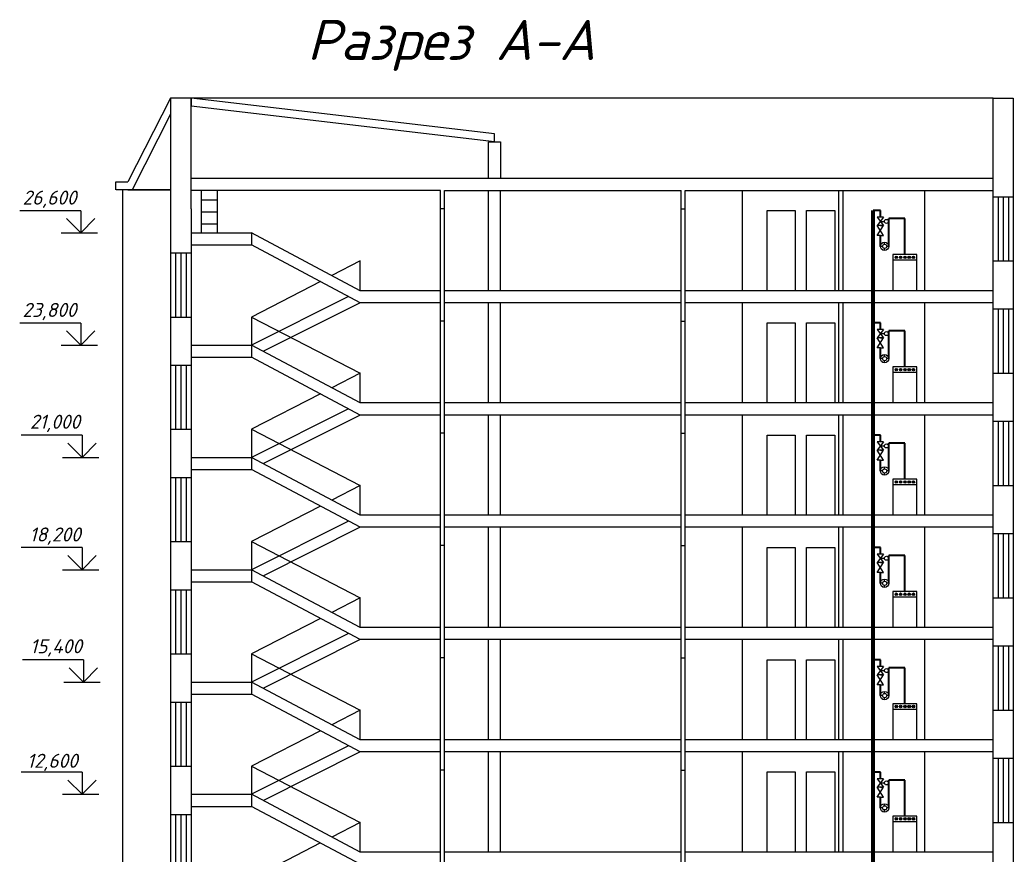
# Model space of a CAD drawing. Header units: millimetres. Extents: x -710977 to 10671, y -929782 to 89628.
# Drawn here: x 3969.3 to 4217.1, y 4147.8 to 4356 of the extents above; entities that cross this region are included whole.
import ezdxf

# ---------------------------------------------------------------- set-up
doc = ezdxf.new("R2010")
doc.units = ezdxf.units.MM
doc.header["$LTSCALE"] = 0.4
doc.layers.add('A-WALL', color=113, linetype='Continuous', lineweight=9)
doc.layers.add('I-WALL', color=2, linetype='Continuous', lineweight=9)
for name, color, linetype in [('VPORTS', 7, 'Continuous'), ('аксонометрия', 84, 'Continuous'), ('кварталыИнфо', 7, 'Continuous'), ('оси', 255, 'Continuous'), ('СхемаГидравлика', 7, 'Continuous')]:
    doc.layers.add(name, color=color, linetype=linetype)
doc.styles.add('Zhenka', font='isocpeur.ttf', dxfattribs={"height": 400})
doc.styles.add('текстовый', font='isocpeui.ttf', dxfattribs={"height": 5})

# ---------------------------------------------------------------- blocks, each defined once
blk = doc.blocks.new('*U45')
at = {"layer": 'кварталыИнфо', "ltscale": 0.12}
for p, q in [((-29.5, 0), (-30.5, 0)), ((29.5, 0), (30.5, 0))]:
    blk.add_line(p, q, dxfattribs=at)
blk = doc.blocks.new('*U46')
at = {"layer": 'кварталыИнфо', "color": 0, "linetype": 'ByBlock', "lineweight": -2, "transparency": 16777216}
for p in [(0, 252), (0, 224), (0, 196), (0, 168), (0, 140), (0, 112), (0, 84), (0, 56), (0, 28), (0, 0)]:
    blk.add_blockref('*U45', p, dxfattribs=at)

msp = doc.modelspace()

# ---------------------------------------------------------------- hatches: boundary and pattern name
at = {"layer": 'аксонометрия', "lineweight": 25}
for points in [[(4188.217, 4296.808, 1), (4187.617, 4296.808, 1)], [(4189.289, 4296.808, 1), (4188.689, 4296.808, 1)], [(4190.361, 4296.808, 1), (4189.761, 4296.808, 1)], [(4191.433, 4296.808, 1), (4190.833, 4296.808, 1)], [(4192.505, 4296.808, 1), (4191.905, 4296.808, 1)], [(4188.217, 4268.808, 1), (4187.617, 4268.808, 1)], [(4189.289, 4268.808, 1), (4188.689, 4268.808, 1)], [(4190.361, 4268.808, 1), (4189.761, 4268.808, 1)], [(4191.433, 4268.808, 1), (4190.833, 4268.808, 1)], [(4192.505, 4268.808, 1), (4191.905, 4268.808, 1)], [(4188.217, 4240.808, 1), (4187.617, 4240.808, 1)], [(4189.289, 4240.808, 1), (4188.689, 4240.808, 1)], [(4190.361, 4240.808, 1), (4189.761, 4240.808, 1)], [(4191.433, 4240.808, 1), (4190.833, 4240.808, 1)], [(4192.505, 4240.808, 1), (4191.905, 4240.808, 1)], [(4188.217, 4212.808, 1), (4187.617, 4212.808, 1)], [(4189.289, 4212.808, 1), (4188.689, 4212.808, 1)], [(4190.361, 4212.808, 1), (4189.761, 4212.808, 1)], [(4191.433, 4212.808, 1), (4190.833, 4212.808, 1)], [(4192.505, 4212.808, 1), (4191.905, 4212.808, 1)], [(4188.217, 4184.808, 1), (4187.617, 4184.808, 1)], [(4189.289, 4184.808, 1), (4188.689, 4184.808, 1)], [(4190.361, 4184.808, 1), (4189.761, 4184.808, 1)], [(4191.433, 4184.808, 1), (4190.833, 4184.808, 1)], [(4192.505, 4184.808, 1), (4191.905, 4184.808, 1)], [(4188.217, 4156.808, 1), (4187.617, 4156.808, 1)], [(4189.289, 4156.808, 1), (4188.689, 4156.808, 1)], [(4190.361, 4156.808, 1), (4189.761, 4156.808, 1)], [(4191.433, 4156.808, 1), (4190.833, 4156.808, 1)], [(4192.505, 4156.808, 1), (4191.905, 4156.808, 1)]]:
    msp.add_hatch(color=7, dxfattribs=at).paths.add_polyline_path(points)

# ---------------------------------------------------------------- linework, layer by layer
at = {"color": 7, "lineweight": 25}
for p, q in [((4087.721, 4325.586), (4012.021, 4334.482)), ((4014.584, 4302.917), (4014.584, 4313.482)), ((4018.584, 4302.917), (4018.584, 4313.482)), ((4018.584, 4311.062), (4014.584, 4311.062)), ((4212.061, 4311.917), (4217.061, 4311.917)), ((4213.3, 4311.917), (4213.3, 4295.917)), ((4214.611, 4311.917), (4214.611, 4295.917)), ((4215.922, 4311.917), (4215.922, 4295.917)), ((3984.512, 4308.42), (3969.321, 4308.42)), ((3984.512, 4308.42), (3984.512, 4302.917)), ((4018.584, 4308.062), (4014.584, 4308.062)), ((4018.584, 4305.062), (4014.584, 4305.062)), ((3979.597, 4302.917), (3988.709, 4302.917)), ((4006.921, 4297.917), (4012.021, 4297.917)), ((4008.16, 4297.917), (4008.16, 4281.917)), ((4009.471, 4297.917), (4009.471, 4281.917)), ((4010.782, 4297.917), (4010.782, 4281.917)), ((4212.061, 4295.917), (4217.061, 4295.917)), ((4212.061, 4283.917), (4217.061, 4283.917)), ((4213.3, 4283.917), (4213.3, 4267.917)), ((4214.611, 4283.917), (4214.611, 4267.917)), ((4215.922, 4283.917), (4215.922, 4267.917)), ((4006.921, 4281.917), (4012.021, 4281.917)), ((3984.512, 4280.42), (3969.321, 4280.42)), ((3984.512, 4280.42), (3984.512, 4274.917)), ((3979.597, 4274.917), (3988.709, 4274.917)), ((4006.921, 4269.917), (4012.021, 4269.917)), ((4008.16, 4269.917), (4008.16, 4253.917)), ((4009.471, 4269.917), (4009.471, 4253.917)), ((4010.782, 4269.917), (4010.782, 4253.917)), ((4212.061, 4267.917), (4217.061, 4267.917)), ((4006.921, 4253.917), (4012.021, 4253.917)), ((4212.061, 4255.917), (4217.061, 4255.917)), ((4213.3, 4255.917), (4213.3, 4239.917)), ((4214.611, 4255.917), (4214.611, 4239.917)), ((4215.922, 4255.917), (4215.922, 4239.917)), ((3984.851, 4252.42), (3969.661, 4252.42)), ((3984.851, 4252.42), (3984.851, 4246.917)), ((3979.936, 4246.917), (3989.049, 4246.917)), ((4006.921, 4241.917), (4012.021, 4241.917)), ((4008.16, 4241.917), (4008.16, 4225.917)), ((4009.471, 4241.917), (4009.471, 4225.917)), ((4010.782, 4241.917), (4010.782, 4225.917)), ((4212.061, 4239.917), (4217.061, 4239.917)), ((4212.061, 4227.917), (4217.061, 4227.917)), ((4213.3, 4227.917), (4213.3, 4211.917)), ((4214.611, 4227.917), (4214.611, 4211.917)), ((4215.922, 4227.917), (4215.922, 4211.917)), ((3984.851, 4224.42), (3969.661, 4224.42)), ((3984.851, 4224.42), (3984.851, 4218.917)), ((4006.921, 4225.917), (4012.021, 4225.917)), ((3979.936, 4218.917), (3989.049, 4218.917)), ((4006.921, 4213.917), (4012.021, 4213.917)), ((4006.921, 4213.917), (4012.021, 4213.917)), ((4008.16, 4213.917), (4008.16, 4197.917)), ((4009.471, 4213.917), (4009.471, 4197.917)), ((4010.782, 4213.917), (4010.782, 4197.917)), ((4212.061, 4211.917), (4217.061, 4211.917)), ((4212.061, 4199.917), (4217.061, 4199.917)), ((4213.3, 4199.917), (4213.3, 4183.917)), ((4214.611, 4199.917), (4214.611, 4183.917)), ((4215.922, 4199.917), (4215.922, 4183.917)), ((4006.921, 4197.917), (4012.021, 4197.917)), ((3985.191, 4196.42), (3970, 4196.42)), ((3985.191, 4196.42), (3985.191, 4190.917)), ((3980.276, 4190.917), (3989.388, 4190.917)), ((4006.921, 4185.917), (4012.021, 4185.917)), ((4008.16, 4185.917), (4008.16, 4169.917)), ((4009.471, 4185.917), (4009.471, 4169.917)), ((4010.782, 4185.917), (4010.782, 4169.917)), ((4212.061, 4183.917), (4217.061, 4183.917)), ((4006.921, 4169.917), (4012.021, 4169.917)), ((4212.061, 4171.917), (4217.061, 4171.917)), ((4213.3, 4171.917), (4213.3, 4155.917)), ((4214.611, 4171.917), (4214.611, 4155.917)), ((4215.922, 4171.917), (4215.922, 4155.917)), ((3984.851, 4168.42), (3969.661, 4168.42)), ((3984.851, 4168.42), (3984.851, 4162.917)), ((3979.936, 4162.917), (3989.049, 4162.917)), ((4006.921, 4157.917), (4012.021, 4157.917)), ((4008.16, 4157.917), (4008.16, 4141.917)), ((4009.471, 4157.917), (4009.471, 4141.917)), ((4010.782, 4157.917), (4010.782, 4141.917)), ((4212.061, 4155.917), (4217.061, 4155.917))]:
    msp.add_line(p, q, dxfattribs=at)
at = {"color": 7, "lineweight": 35}
for p, q in [((4183.961, 4308.459), (4182.152, 4308.459)), ((4183.962, 4306.802), (4183.961, 4308.459)), ((4186.06, 4299.532), (4186.061, 4306.482)), ((4190.061, 4306.482), (4186.061, 4306.482)), ((4190.061, 4297.482), (4190.061, 4306.482)), ((4183.961, 4303.481), (4183.961, 4303.482)), ((4183.961, 4303.481), (4183.961, 4303.482)), ((4183.961, 4299.532), (4183.961, 4302.233)), ((4183.961, 4280.459), (4182.152, 4280.459)), ((4183.962, 4278.802), (4183.961, 4280.459)), ((4186.06, 4271.532), (4186.061, 4278.482)), ((4190.061, 4278.482), (4186.061, 4278.482)), ((4190.061, 4269.482), (4190.061, 4278.482)), ((4183.961, 4275.481), (4183.961, 4275.482)), ((4183.961, 4275.481), (4183.961, 4275.482)), ((4183.961, 4271.532), (4183.961, 4274.233)), ((4183.961, 4252.459), (4182.152, 4252.459)), ((4183.962, 4250.802), (4183.961, 4252.459)), ((4186.06, 4243.532), (4186.061, 4250.482)), ((4190.061, 4250.482), (4186.061, 4250.482)), ((4190.061, 4241.482), (4190.061, 4250.482)), ((4183.961, 4247.481), (4183.961, 4247.482)), ((4183.961, 4247.481), (4183.961, 4247.482)), ((4183.961, 4243.532), (4183.961, 4246.233)), ((4183.961, 4224.459), (4182.152, 4224.459)), ((4183.962, 4222.802), (4183.961, 4224.459)), ((4186.06, 4215.532), (4186.061, 4222.482)), ((4190.061, 4222.482), (4186.061, 4222.482)), ((4190.061, 4213.482), (4190.061, 4222.482)), ((4183.961, 4219.481), (4183.961, 4219.482)), ((4183.961, 4219.481), (4183.961, 4219.482)), ((4183.961, 4215.532), (4183.961, 4218.233)), ((4183.961, 4196.459), (4182.152, 4196.459)), ((4183.962, 4194.802), (4183.961, 4196.459)), ((4186.06, 4187.532), (4186.061, 4194.482)), ((4190.061, 4194.482), (4186.061, 4194.482)), ((4190.061, 4185.482), (4190.061, 4194.482)), ((4183.961, 4191.481), (4183.961, 4191.482)), ((4183.961, 4191.481), (4183.961, 4191.482)), ((4183.961, 4187.532), (4183.961, 4190.233)), ((4183.961, 4168.459), (4182.152, 4168.459)), ((4183.962, 4166.802), (4183.961, 4168.459)), ((4186.06, 4159.532), (4186.061, 4166.482)), ((4190.061, 4166.482), (4186.061, 4166.482)), ((4190.061, 4157.482), (4190.061, 4166.482)), ((4183.961, 4163.481), (4183.961, 4163.482)), ((4183.961, 4163.481), (4183.961, 4163.482)), ((4183.961, 4159.532), (4183.961, 4162.233))]:
    msp.add_line(p, q, dxfattribs=at)
at = {"layer": 'A-WALL', "lineweight": 25}
for p, q in [((4012.021, 4336.482), (4006.921, 4336.482)), ((4006.921, 4336.482), (4006.921, 4308.917)), ((4006.921, 4336.482), (4006.921, 4332.482)), ((4012.021, 4316.482), (4012.021, 4336.482)), ((4012.021, 4336.482), (4012.021, 4334.482)), ((4212.061, 4026.917), (4212.061, 4336.482)), ((4212.061, 4336.482), (4217.061, 4336.482)), ((4217.061, 4336.482), (4217.061, 4026.917)), ((4086.221, 4316.482), (4086.221, 4325.586)), ((4086.221, 4325.586), (4089.221, 4325.586)), ((4089.221, 4325.586), (4089.221, 4316.482)), ((4012.021, 4308.917), (4012.021, 4316.482)), ((4212.061, 4316.482), (4012.021, 4316.482)), ((3994.921, 4313.586), (3994.921, 4050.062)), ((4074.221, 4313.482), (4012.021, 4313.482)), ((4075.221, 4313.482), (4134.221, 4313.482)), ((4086.221, 4288.482), (4086.221, 4313.482)), ((4089.221, 4288.482), (4089.221, 4313.482)), ((4135.221, 4313.482), (4212.061, 4313.482)), ((4006.921, 4308.917), (4006.921, 3996.741)), ((4012.021, 4308.917), (4012.021, 3996.741)), ((4012.021, 4302.917), (4027.121, 4302.917)), ((4027.121, 4302.917), (4027.121, 4299.917)), ((4012.021, 4299.917), (4027.121, 4299.917)), ((4074.221, 4288.482), (4054.221, 4288.482)), ((4086.221, 4288.482), (4075.221, 4288.482)), ((4134.221, 4288.482), (4086.221, 4288.482)), ((4212.061, 4288.482), (4135.221, 4288.482)), ((4074.221, 4285.482), (4054.221, 4285.482)), ((4086.221, 4285.482), (4075.221, 4285.482)), ((4134.221, 4285.482), (4086.221, 4285.482)), ((4086.221, 4260.482), (4086.221, 4285.482)), ((4089.221, 4260.482), (4089.221, 4285.482)), ((4212.061, 4285.482), (4135.221, 4285.482)), ((4012.021, 4274.917), (4027.121, 4274.917)), ((4012.021, 4271.917), (4027.121, 4271.917)), ((4074.221, 4260.482), (4054.221, 4260.482)), ((4086.221, 4260.482), (4075.221, 4260.482)), ((4134.221, 4260.482), (4086.221, 4260.482)), ((4212.061, 4260.482), (4135.221, 4260.482)), ((4074.221, 4257.482), (4054.221, 4257.482)), ((4086.221, 4257.482), (4075.221, 4257.482)), ((4134.221, 4257.482), (4086.221, 4257.482)), ((4086.221, 4232.482), (4086.221, 4257.482)), ((4089.221, 4232.482), (4089.221, 4257.482)), ((4212.061, 4257.482), (4135.221, 4257.482)), ((4012.021, 4246.917), (4027.121, 4246.917)), ((4012.021, 4243.917), (4027.121, 4243.917)), ((4074.221, 4232.482), (4054.221, 4232.482)), ((4086.221, 4232.482), (4075.221, 4232.482)), ((4134.221, 4232.482), (4086.221, 4232.482)), ((4212.061, 4232.482), (4135.221, 4232.482)), ((4074.221, 4229.482), (4054.221, 4229.482)), ((4086.221, 4229.482), (4075.221, 4229.482)), ((4134.221, 4229.482), (4086.221, 4229.482)), ((4086.221, 4204.482), (4086.221, 4229.482)), ((4089.221, 4204.482), (4089.221, 4229.482)), ((4212.061, 4229.482), (4135.221, 4229.482)), ((4012.021, 4218.917), (4027.121, 4218.917)), ((4012.021, 4215.917), (4027.121, 4215.917)), ((4074.221, 4204.482), (4054.221, 4204.482)), ((4086.221, 4204.482), (4075.221, 4204.482)), ((4134.221, 4204.482), (4086.221, 4204.482)), ((4212.061, 4204.482), (4135.221, 4204.482)), ((4074.221, 4201.482), (4054.221, 4201.482)), ((4086.221, 4201.482), (4075.221, 4201.482)), ((4134.221, 4201.482), (4086.221, 4201.482)), ((4086.221, 4176.482), (4086.221, 4201.482)), ((4089.221, 4176.482), (4089.221, 4201.482)), ((4212.061, 4201.482), (4135.221, 4201.482)), ((4012.021, 4190.917), (4027.121, 4190.917)), ((4012.021, 4187.917), (4027.121, 4187.917)), ((4074.221, 4176.482), (4054.221, 4176.482)), ((4086.221, 4176.482), (4075.221, 4176.482)), ((4134.221, 4176.482), (4086.221, 4176.482)), ((4212.061, 4176.482), (4135.221, 4176.482)), ((4074.221, 4173.482), (4054.221, 4173.482)), ((4086.221, 4173.482), (4075.221, 4173.482)), ((4134.221, 4173.482), (4086.221, 4173.482)), ((4086.221, 4148.482), (4086.221, 4173.482)), ((4089.221, 4148.482), (4089.221, 4173.482)), ((4212.061, 4173.482), (4135.221, 4173.482)), ((4012.021, 4162.917), (4027.121, 4162.917)), ((4012.021, 4159.917), (4027.121, 4159.917)), ((4074.221, 4148.482), (4054.221, 4148.482)), ((4086.221, 4148.482), (4075.221, 4148.482)), ((4134.221, 4148.482), (4086.221, 4148.482)), ((4212.061, 4148.482), (4135.221, 4148.482))]:
    msp.add_line(p, q, dxfattribs=at)
at = {"layer": 'I-WALL', "lineweight": 25}
for p, q in [((4074.221, 4033.917), (4074.221, 4313.482)), ((4075.221, 4033.917), (4075.221, 4313.482)), ((4134.221, 4033.917), (4134.221, 4313.482)), ((4135.221, 4033.917), (4135.221, 4313.482)), ((4173.561, 4288.482), (4173.561, 4313.482)), ((4174.561, 4313.482), (4174.561, 4288.482)), ((4173.561, 4260.482), (4173.561, 4285.482)), ((4174.561, 4285.482), (4174.561, 4260.482)), ((4173.561, 4232.482), (4173.561, 4257.482)), ((4174.561, 4257.482), (4174.561, 4232.482)), ((4173.561, 4204.482), (4173.561, 4229.482)), ((4174.561, 4229.482), (4174.561, 4204.482)), ((4173.561, 4176.482), (4173.561, 4201.482)), ((4174.561, 4201.482), (4174.561, 4176.482)), ((4173.561, 4148.482), (4173.561, 4173.482)), ((4174.561, 4173.482), (4174.561, 4148.482))]:
    msp.add_line(p, q, dxfattribs=at)
at = {"layer": 'VPORTS', "ltscale": 0.2}
for p, q in [((4087.721, 4325.586), (4087.721, 4327.586)), ((4006.921, 4313.586), (3994.921, 4313.586))]:
    msp.add_line(p, q, dxfattribs=at)
at = {"layer": 'аксонометрия', "color": 7, "lineweight": 70}
for q in [(4182.152, 4308.459), (4182.152, 4280.459)]:
    msp.add_line((4182.152, 4056.893), q, dxfattribs=at)
at = {"layer": 'аксонометрия', "color": 7, "lineweight": 25}
for p, q in [((4183.962, 4306.802), (4183.175, 4306.802)), ((4184.748, 4306.802), (4183.175, 4304.731)), ((4183.175, 4306.802), (4184.748, 4304.731)), ((4184.748, 4306.802), (4183.962, 4306.802)), ((4183.962, 4305.766), (4184.962, 4305.766)), ((4183.962, 4304.731), (4183.175, 4304.731)), ((4184.748, 4302.233), (4183.175, 4304.731)), ((4183.175, 4302.233), (4184.748, 4304.731)), ((4183.962, 4304.731), (4183.175, 4304.731)), ((4183.962, 4304.731), (4184.748, 4304.731)), ((4184.748, 4304.731), (4183.962, 4304.731)), ((4183.962, 4302.233), (4183.175, 4302.233)), ((4183.962, 4302.233), (4184.748, 4302.233)), ((4184.489, 4299.532), (4183.96, 4299.532)), ((4185.01, 4300.054), (4185.01, 4300.582)), ((4185.01, 4298.482), (4185.01, 4299.011)), ((4186.06, 4299.532), (4185.532, 4299.532)), ((4193.061, 4297.482), (4187.061, 4297.482)), ((4187.061, 4297.482), (4187.061, 4288.482)), ((4193.061, 4296.09), (4187.061, 4296.09)), ((4193.061, 4288.482), (4193.061, 4297.482)), ((4183.962, 4278.802), (4183.175, 4278.802)), ((4184.748, 4278.802), (4183.175, 4276.731)), ((4183.175, 4278.802), (4184.748, 4276.731)), ((4184.748, 4278.802), (4183.962, 4278.802)), ((4183.962, 4276.731), (4183.175, 4276.731)), ((4184.748, 4274.233), (4183.175, 4276.731)), ((4183.175, 4274.233), (4184.748, 4276.731)), ((4183.962, 4276.731), (4183.175, 4276.731)), ((4183.962, 4277.766), (4184.962, 4277.766)), ((4183.962, 4276.731), (4184.748, 4276.731)), ((4184.748, 4276.731), (4183.962, 4276.731)), ((4183.962, 4274.233), (4183.175, 4274.233)), ((4183.962, 4274.233), (4184.748, 4274.233)), ((4184.489, 4271.532), (4183.96, 4271.532)), ((4185.01, 4272.054), (4185.01, 4272.582)), ((4186.06, 4271.532), (4185.532, 4271.532)), ((4185.01, 4270.482), (4185.01, 4271.011)), ((4193.061, 4269.482), (4187.061, 4269.482)), ((4187.061, 4269.482), (4187.061, 4260.482)), ((4193.061, 4260.482), (4193.061, 4269.482)), ((4193.061, 4268.09), (4187.061, 4268.09)), ((4183.962, 4250.802), (4183.175, 4250.802)), ((4184.748, 4250.802), (4183.175, 4248.731)), ((4183.175, 4250.802), (4184.748, 4248.731)), ((4184.748, 4250.802), (4183.962, 4250.802)), ((4183.962, 4249.766), (4184.962, 4249.766)), ((4183.962, 4248.731), (4183.175, 4248.731)), ((4184.748, 4246.233), (4183.175, 4248.731)), ((4183.175, 4246.233), (4184.748, 4248.731)), ((4183.962, 4248.731), (4183.175, 4248.731)), ((4183.962, 4248.731), (4184.748, 4248.731)), ((4184.748, 4248.731), (4183.962, 4248.731)), ((4183.962, 4246.233), (4183.175, 4246.233)), ((4183.962, 4246.233), (4184.748, 4246.233)), ((4185.01, 4244.054), (4185.01, 4244.582)), ((4184.489, 4243.532), (4183.96, 4243.532)), ((4185.01, 4242.482), (4185.01, 4243.011)), ((4186.06, 4243.532), (4185.532, 4243.532)), ((4193.061, 4241.482), (4187.061, 4241.482)), ((4187.061, 4241.482), (4187.061, 4232.482)), ((4193.061, 4232.482), (4193.061, 4241.482)), ((4193.061, 4240.09), (4187.061, 4240.09)), ((4183.962, 4222.802), (4183.175, 4222.802)), ((4184.748, 4222.802), (4183.175, 4220.731)), ((4183.175, 4222.802), (4184.748, 4220.731)), ((4184.748, 4222.802), (4183.962, 4222.802)), ((4183.962, 4221.766), (4184.962, 4221.766)), ((4183.962, 4220.731), (4183.175, 4220.731)), ((4184.748, 4218.233), (4183.175, 4220.731)), ((4183.175, 4218.233), (4184.748, 4220.731)), ((4183.962, 4220.731), (4183.175, 4220.731)), ((4183.962, 4220.731), (4184.748, 4220.731)), ((4184.748, 4220.731), (4183.962, 4220.731)), ((4183.962, 4218.233), (4183.175, 4218.233)), ((4183.962, 4218.233), (4184.748, 4218.233)), ((4185.01, 4216.054), (4185.01, 4216.582)), ((4184.489, 4215.532), (4183.96, 4215.532)), ((4185.01, 4214.482), (4185.01, 4215.011)), ((4186.06, 4215.532), (4185.532, 4215.532)), ((4193.061, 4213.482), (4187.061, 4213.482)), ((4187.061, 4213.482), (4187.061, 4204.482)), ((4193.061, 4212.09), (4187.061, 4212.09)), ((4193.061, 4204.482), (4193.061, 4213.482)), ((4183.962, 4194.802), (4183.175, 4194.802)), ((4184.748, 4194.802), (4183.175, 4192.731)), ((4183.175, 4194.802), (4184.748, 4192.731)), ((4184.748, 4194.802), (4183.962, 4194.802)), ((4183.962, 4192.731), (4183.175, 4192.731)), ((4184.748, 4190.233), (4183.175, 4192.731)), ((4183.175, 4190.233), (4184.748, 4192.731)), ((4183.962, 4192.731), (4183.175, 4192.731)), ((4183.962, 4193.766), (4184.962, 4193.766)), ((4183.962, 4192.731), (4184.748, 4192.731)), ((4184.748, 4192.731), (4183.962, 4192.731)), ((4183.962, 4190.233), (4183.175, 4190.233)), ((4183.962, 4190.233), (4184.748, 4190.233)), ((4184.489, 4187.532), (4183.96, 4187.532)), ((4185.01, 4188.054), (4185.01, 4188.582)), ((4185.01, 4186.482), (4185.01, 4187.011)), ((4186.06, 4187.532), (4185.532, 4187.532)), ((4193.061, 4185.482), (4187.061, 4185.482)), ((4187.061, 4185.482), (4187.061, 4176.482)), ((4193.061, 4176.482), (4193.061, 4185.482)), ((4193.061, 4184.09), (4187.061, 4184.09)), ((4183.962, 4166.802), (4183.175, 4166.802)), ((4184.748, 4166.802), (4183.175, 4164.731)), ((4183.175, 4166.802), (4184.748, 4164.731)), ((4183.962, 4164.731), (4183.175, 4164.731)), ((4184.748, 4162.233), (4183.175, 4164.731)), ((4183.175, 4162.233), (4184.748, 4164.731)), ((4183.962, 4164.731), (4183.175, 4164.731)), ((4184.748, 4166.802), (4183.962, 4166.802)), ((4183.962, 4165.766), (4184.962, 4165.766)), ((4183.962, 4164.731), (4184.748, 4164.731)), ((4184.748, 4164.731), (4183.962, 4164.731)), ((4183.962, 4162.233), (4183.175, 4162.233)), ((4183.962, 4162.233), (4184.748, 4162.233)), ((4185.01, 4160.054), (4185.01, 4160.582)), ((4184.489, 4159.532), (4183.96, 4159.532)), ((4185.01, 4158.482), (4185.01, 4159.011)), ((4186.06, 4159.532), (4185.532, 4159.532)), ((4193.061, 4157.482), (4187.061, 4157.482)), ((4187.061, 4157.482), (4187.061, 4148.482)), ((4193.061, 4148.482), (4193.061, 4157.482)), ((4193.061, 4156.09), (4187.061, 4156.09))]:
    msp.add_line(p, q, dxfattribs=at)
for centre, radius in [((4185.462, 4305.766), 0.5), ((4185.01, 4299.532), 1.05), ((4185.01, 4299.532), 0.521), ((4187.917, 4296.808), 0.3), ((4188.989, 4296.808), 0.3), ((4190.061, 4296.808), 0.3), ((4191.133, 4296.808), 0.3), ((4192.205, 4296.808), 0.3), ((4185.462, 4277.766), 0.5), ((4185.01, 4271.532), 1.05), ((4185.01, 4271.532), 0.521), ((4187.917, 4268.808), 0.3), ((4188.989, 4268.808), 0.3), ((4190.061, 4268.808), 0.3), ((4191.133, 4268.808), 0.3), ((4192.205, 4268.808), 0.3), ((4185.462, 4249.766), 0.5), ((4185.01, 4243.532), 1.05), ((4185.01, 4243.532), 0.521), ((4187.917, 4240.808), 0.3), ((4188.989, 4240.808), 0.3), ((4190.061, 4240.808), 0.3), ((4191.133, 4240.808), 0.3), ((4192.205, 4240.808), 0.3), ((4185.462, 4221.766), 0.5), ((4185.01, 4215.532), 1.05), ((4185.01, 4215.532), 0.521), ((4187.917, 4212.808), 0.3), ((4188.989, 4212.808), 0.3), ((4190.061, 4212.808), 0.3), ((4191.133, 4212.808), 0.3), ((4192.205, 4212.808), 0.3), ((4185.462, 4193.766), 0.5), ((4185.01, 4187.532), 1.05), ((4185.01, 4187.532), 0.521), ((4187.917, 4184.808), 0.3), ((4188.989, 4184.808), 0.3), ((4190.061, 4184.808), 0.3), ((4191.133, 4184.808), 0.3), ((4192.205, 4184.808), 0.3), ((4185.462, 4165.766), 0.5), ((4185.01, 4159.532), 1.05), ((4185.01, 4159.532), 0.521), ((4187.917, 4156.808), 0.3), ((4188.989, 4156.808), 0.3), ((4190.061, 4156.808), 0.3), ((4191.133, 4156.808), 0.3), ((4192.205, 4156.808), 0.3)]:
    msp.add_circle(centre, radius, dxfattribs=at)
at = {"layer": 'кварталыИнфо', "ltscale": 0.12}
for p, q in [((4149.501, 4313.482), (4149.501, 4288.482)), ((4195.061, 4288.482), (4195.061, 4313.482)), ((4155.721, 4288.482), (4155.721, 4308.482)), ((4155.721, 4308.482), (4162.721, 4308.482)), ((4162.721, 4308.482), (4162.721, 4288.482)), ((4165.561, 4288.482), (4165.561, 4308.482)), ((4165.561, 4308.482), (4172.561, 4308.482)), ((4172.561, 4308.482), (4172.561, 4288.482)), ((4149.501, 4285.482), (4149.501, 4260.482)), ((4195.061, 4260.482), (4195.061, 4285.482)), ((4155.721, 4260.482), (4155.721, 4280.482)), ((4155.721, 4280.482), (4162.721, 4280.482)), ((4162.721, 4280.482), (4162.721, 4260.482)), ((4165.561, 4260.482), (4165.561, 4280.482)), ((4165.561, 4280.482), (4172.561, 4280.482)), ((4172.561, 4280.482), (4172.561, 4260.482)), ((4149.501, 4257.482), (4149.501, 4232.482)), ((4195.061, 4232.482), (4195.061, 4257.482)), ((4155.721, 4232.482), (4155.721, 4252.482)), ((4155.721, 4252.482), (4162.721, 4252.482)), ((4162.721, 4252.482), (4162.721, 4232.482)), ((4165.561, 4232.482), (4165.561, 4252.482)), ((4165.561, 4252.482), (4172.561, 4252.482)), ((4172.561, 4252.482), (4172.561, 4232.482)), ((4149.501, 4229.482), (4149.501, 4204.482)), ((4195.061, 4204.482), (4195.061, 4229.482)), ((4155.721, 4204.482), (4155.721, 4224.482)), ((4155.721, 4224.482), (4162.721, 4224.482)), ((4162.721, 4224.482), (4162.721, 4204.482)), ((4165.561, 4204.482), (4165.561, 4224.482)), ((4165.561, 4224.482), (4172.561, 4224.482)), ((4172.561, 4224.482), (4172.561, 4204.482)), ((4149.501, 4201.482), (4149.501, 4176.482)), ((4195.061, 4176.482), (4195.061, 4201.482)), ((4155.721, 4176.482), (4155.721, 4196.482)), ((4155.721, 4196.482), (4162.721, 4196.482)), ((4162.721, 4196.482), (4162.721, 4176.482)), ((4165.561, 4176.482), (4165.561, 4196.482)), ((4165.561, 4196.482), (4172.561, 4196.482)), ((4172.561, 4196.482), (4172.561, 4176.482)), ((4149.501, 4173.482), (4149.501, 4148.482)), ((4195.061, 4148.482), (4195.061, 4173.482)), ((4155.721, 4148.482), (4155.721, 4168.482)), ((4155.721, 4168.482), (4162.721, 4168.482)), ((4162.721, 4168.482), (4162.721, 4148.482)), ((4165.561, 4148.482), (4165.561, 4168.482)), ((4165.561, 4168.482), (4172.561, 4168.482)), ((4172.561, 4168.482), (4172.561, 4148.482))]:
    msp.add_line(p, q, dxfattribs=at)
at = {"layer": 'оси'}
for p, q in [((4006.921, 4336.482), (3996.274, 4315.586)), ((4087.721, 4327.586), (4012.021, 4336.482)), ((4212.061, 4336.482), (4012.021, 4336.482)), ((4006.921, 4332.482), (3997.293, 4313.586)), ((3993.274, 4313.586), (3993.274, 4315.586)), ((3993.274, 4315.586), (3996.274, 4315.586)), ((3996.274, 4313.586), (3993.353, 4313.586)), ((3995.255, 4313.586), (3995.25, 4313.576)), ((3996.274, 4313.586), (3997.293, 4313.586)), ((4006.921, 4313.586), (3996.921, 4313.586)), ((3997.293, 4313.586), (4006.921, 4313.586)), ((4054.221, 4288.482), (4027.121, 4302.917)), ((4054.221, 4285.482), (4027.121, 4299.917)), ((4054.221, 4295.917), (4047.136, 4292.256)), ((4054.221, 4288.482), (4054.221, 4295.917)), ((4044.276, 4290.779), (4027.121, 4281.917)), ((4051.317, 4287.029), (4027.121, 4274.917)), ((4054.221, 4285.482), (4030.07, 4273.393)), ((4027.121, 4281.917), (4054.221, 4267.917)), ((4027.121, 4281.917), (4027.121, 4271.917)), ((4054.221, 4260.482), (4027.121, 4274.917)), ((4054.221, 4257.482), (4027.121, 4271.917)), ((4054.221, 4267.917), (4047.136, 4264.256)), ((4054.221, 4260.482), (4054.221, 4267.917)), ((4044.276, 4262.779), (4027.121, 4253.917)), ((4051.317, 4259.029), (4027.121, 4246.917)), ((4054.221, 4257.482), (4030.07, 4245.393)), ((4027.121, 4253.917), (4054.221, 4239.917)), ((4027.121, 4253.917), (4027.121, 4243.917)), ((4054.221, 4232.482), (4027.121, 4246.917)), ((4054.221, 4229.482), (4027.121, 4243.917)), ((4054.221, 4239.917), (4047.136, 4236.256)), ((4054.221, 4232.482), (4054.221, 4239.917)), ((4044.276, 4234.779), (4027.121, 4225.917)), ((4051.317, 4231.029), (4027.121, 4218.917)), ((4054.221, 4229.482), (4030.07, 4217.393)), ((4027.121, 4225.917), (4054.221, 4211.917)), ((4027.121, 4225.917), (4027.121, 4215.917)), ((4054.221, 4204.482), (4027.121, 4218.917)), ((4054.221, 4201.482), (4027.121, 4215.917)), ((4054.221, 4211.917), (4047.136, 4208.256)), ((4054.221, 4204.482), (4054.221, 4211.917)), ((4044.276, 4206.779), (4027.121, 4197.917)), ((4051.317, 4203.029), (4027.121, 4190.917)), ((4054.221, 4201.482), (4030.07, 4189.393)), ((4027.121, 4197.917), (4054.221, 4183.917)), ((4027.121, 4197.917), (4027.121, 4187.917)), ((4054.221, 4176.482), (4027.121, 4190.917)), ((4054.221, 4173.482), (4027.121, 4187.917)), ((4054.221, 4183.917), (4047.136, 4180.256)), ((4054.221, 4176.482), (4054.221, 4183.917)), ((4044.276, 4178.779), (4027.121, 4169.917)), ((4051.317, 4175.029), (4027.121, 4162.917)), ((4054.221, 4173.482), (4030.07, 4161.393)), ((4027.121, 4169.917), (4054.221, 4155.917)), ((4027.121, 4169.917), (4027.121, 4159.917)), ((4054.221, 4148.482), (4027.121, 4162.917)), ((4054.221, 4145.482), (4027.121, 4159.917)), ((4054.221, 4155.917), (4047.136, 4152.256)), ((4054.221, 4148.482), (4054.221, 4155.917)), ((4044.276, 4150.779), (4027.121, 4141.917))]:
    msp.add_line(p, q, dxfattribs=at)
at = {"layer": 'СхемаГидравлика'}
for p, q in [((3984.512, 4302.917), (3980.976, 4306.452)), ((3984.512, 4302.917), (3988.047, 4306.452)), ((3984.512, 4274.917), (3980.976, 4278.452)), ((3984.512, 4274.917), (3988.047, 4278.452)), ((3984.851, 4246.917), (3981.316, 4250.452)), ((3984.851, 4246.917), (3988.387, 4250.452)), ((3984.851, 4218.917), (3981.316, 4222.452)), ((3984.851, 4218.917), (3988.387, 4222.452)), ((3985.191, 4190.917), (3981.655, 4194.452)), ((3985.191, 4190.917), (3988.726, 4194.452)), ((3984.851, 4162.917), (3981.316, 4166.452)), ((3984.851, 4162.917), (3988.387, 4166.452))]:
    msp.add_line(p, q, dxfattribs=at)

# ---------------------------------------------------------------- block references
at = {"layer": 'кварталыИнфо'}
msp.add_blockref('*U46', (4104.721, 4056.917), dxfattribs=at)

# ---------------------------------------------------------------- texts
at = {"color": 7, "lineweight": 25}
for s, insert, char_height, width, attachment_point, style in [('{\\fISOCPEUR|b0|i1|c204|p34;Разрез А-А }', (4040.951, 4355.988), 10, 123.48282, 1, 'текстовый'), ('{\\fISOCPEUR|b0|i1|c0|p34;26,600}', (3983.454, 4313.432), 3.5, 13.14349, 3, 'Zhenka'), ('{\\fISOCPEUR|b0|i1|c0|p34;23,800}', (3983.454, 4285.432), 3.5, 13.14349, 3, 'Zhenka'), ('{\\fISOCPEUR|b0|i1|c0|p34;21,000}', (3984.354, 4257.548), 3.5, 13.14349, 3, 'Zhenka'), ('{\\fISOCPEUR|b0|i1|c0|p34;18,200}', (3984.504, 4229.447), 3.5, 13.14349, 3, 'Zhenka'), ('{\\fISOCPEUR|b0|i1|c0|p34;15,400}', (3984.807, 4201.575), 3.5, 13.14349, 3, 'Zhenka'), ('{\\fISOCPEUR|b0|i1|c0|p34;12,600}', (3983.76, 4173.026), 3.5, 13.14349, 3, 'Zhenka')]:
    msp.add_mtext(s, dxfattribs=dict(at, insert=insert, char_height=char_height, width=width, attachment_point=attachment_point, style=style))

doc.saveas('drawing.dxf')
